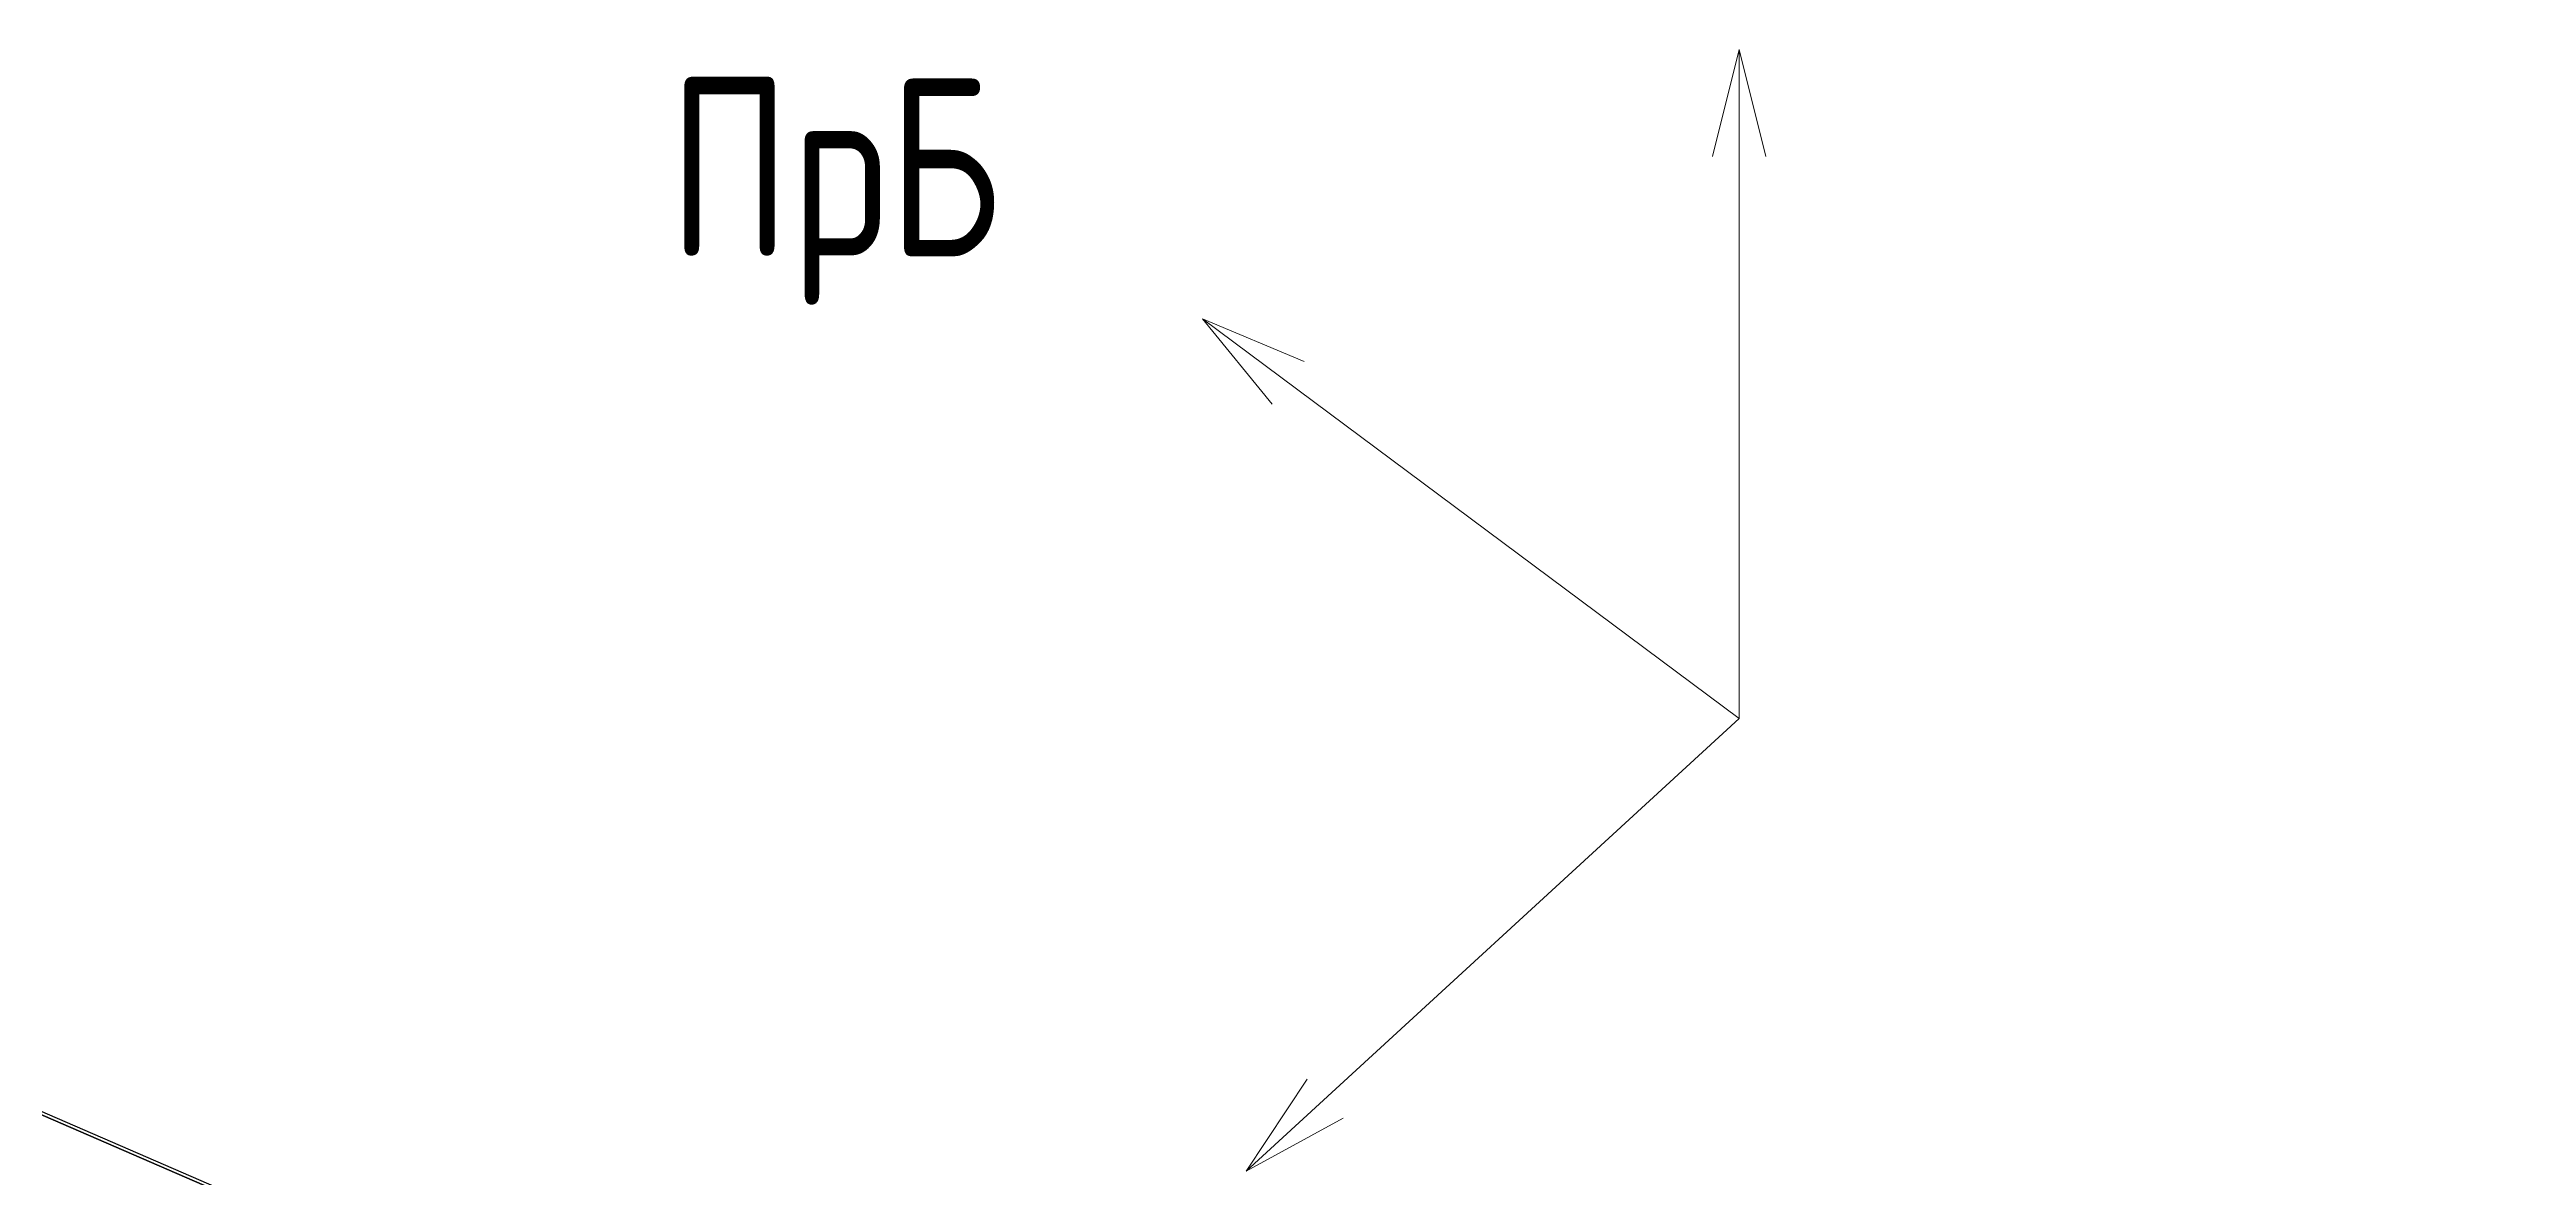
# Model space of a CAD drawing. Header units: millimetres. Extents: x 149544 to 197467, y -3118 to 25363.
# Drawn here: x 195377 to 196488, y 5262 to 5768 of the extents above; entities that cross this region are included whole.
import ezdxf

# ---------------------------------------------------------------- set-up
doc = ezdxf.new("R2010")
doc.units = ezdxf.units.MM
doc.header["$MEASUREMENT"] = 0
doc.linetypes.add('K5LT32768', pattern=[0])
doc.styles.add('KTEXTSTYLE', font='GOST_AU.SHX', dxfattribs={"width": 0.96, "height": 5})

msp = doc.modelspace()

# ---------------------------------------------------------------- linework, layer by layer
at = {"color": 0, "linetype": 'K5LT32768', "lineweight": 18}
for p, q in [((196122.6, 5719.7), (196134.6, 5767.7)), ((196134.6, 5467.7), (196134.6, 5767.7)), ((196146.6, 5719.7), (196134.6, 5767.7)), ((196134.6, 5467.7), (195893.9, 5646.9)), ((195939.6, 5627.8), (195893.9, 5646.9)), ((195925.2, 5608.6), (195893.9, 5646.9)), ((196134.6, 5467.7), (195913.6, 5264.7)), ((195940.9, 5306), (195913.6, 5264.7)), ((195957.1, 5288.4), (195913.6, 5264.7))]:
    msp.add_line(p, q, dxfattribs=at)
at = {"color": 0, "linetype": 'Continuous'}
for points in [[(196486.6, 4806.8), (194891.8, 5498.9), (194882.1, 5437.5)], [(196486.6, 4806.8), (196487.7, 4807.8), (194892.9, 5499.8), (194891.8, 5498.9), (196486.6, 4806.8)]]:
    msp.add_lwpolyline(points, dxfattribs=at)

# ---------------------------------------------------------------- texts
at = {"color": 0, "insert": (195654.3, 5755), "char_height": 2.5, "attachment_point": 1, "style": 'KTEXTSTYLE'}
msp.add_mtext('\\H3.5;\\W0.965;\\Q15;\\Q0;\\H80.00;{\\c16711935;ПрБ}', dxfattribs=at)

doc.saveas('drawing.dxf')
